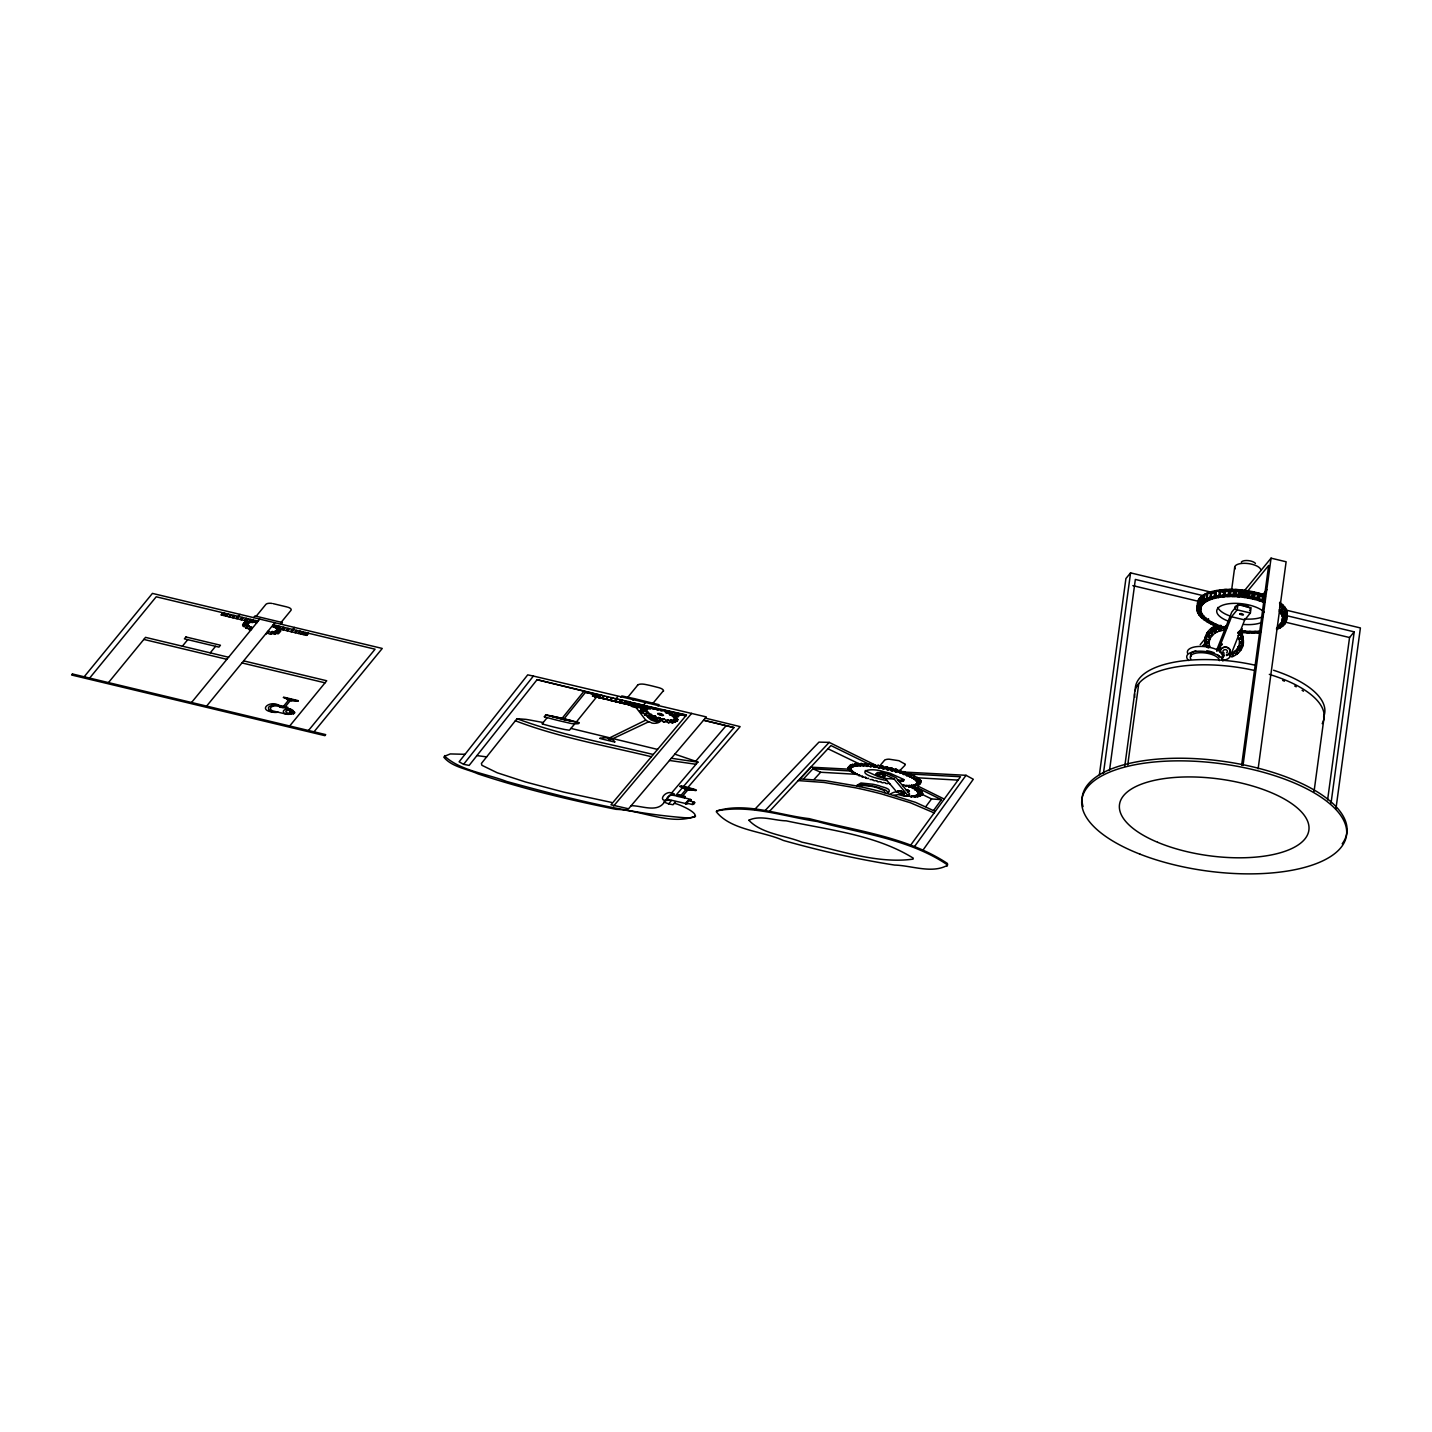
<?xml version="1.0" encoding="UTF-8"?>
<svg xmlns="http://www.w3.org/2000/svg" width="1432" height="1432" viewBox="0 0 1432 1432"><rect width="100%" height="100%" fill="white"/><g stroke="black" fill="none" stroke-linecap="round" stroke-linejoin="round"><path stroke-width="1.5" d="M671.554 793.024L697.957 762.021L674.812 754.145M1099.4 774.64L1125.91 578.546L1130.564 572.872L1216.072 593.367M1103.446 773.37L1130.564 572.872M1109.532 770.344L1135.343 579.441L1204.527 595.998M1124.764 766.335L1134.574 693.786M1127.754 764.885L1138.762 683.529M1199.049 603.481L1199.783 597.967A17.112 6.927 7.7 0 1 1202.54 598.236M1199.98 611.786L1199.479 615.456A17.112 6.927 7.7 0 0 1203.596 615.885M1201.233 605.682L1200.732 609.352A17.112 6.927 7.7 0 1 1196.883 608.332L1197.689 602.281A17.112 6.927 7.7 0 1 1198.978 602.245M1202.218 614.167L1201.716 617.836A17.112 6.927 7.7 0 0 1205.78 618.051M1204.115 599.811L1203.632 603.481A17.112 6.927 7.7 0 1 1200.571 602.013L1201.305 596.5A17.112 6.927 7.7 0 0 1202.254 597.019M1207.14 598.343L1207.892 592.83A17.112 6.927 7.7 0 1 1210.487 593.492M1211.741 591.577L1211.007 597.072A17.112 6.927 7.7 0 1 1214.479 598.415L1215.106 594.62M1208.518 618.696L1208.017 622.383A17.112 6.927 7.7 0 0 1211.812 622.15M1215.338 596.088L1216.09 590.593A17.112 6.927 7.7 0 1 1219.42 591.953A41.277 16.719 7.7 0 1 1264.438 596.732A17.112 6.927 7.7 0 1 1265.458 596.482M1216.108 594.387L1215.625 598.057A17.112 6.927 7.7 0 1 1214.264 596.303L1214.998 590.789A17.112 6.927 7.7 0 0 1215.804 591.971M1218.686 597.448L1219.67 590.02A17.112 6.927 7.7 0 0 1220.529 591.774M1223.107 596.875L1223.859 591.362A17.112 6.927 7.7 0 0 1220.834 589.877L1219.778 597.287A17.112 6.927 7.7 0 1 1218.918 595.533M1225.685 625.605L1225.201 629.274A17.112 6.927 7.7 0 1 1225.416 627.61A41.277 16.719 7.7 0 1 1205.511 602.013A41.277 16.719 7.7 0 1 1263.686 602.245A17.112 6.927 7.7 0 1 1264.707 601.977M1231.538 590.664L1234.706 567.09M1218.077 650.719L1231.52 616.762L1237.194 609.835L1237.892 604.59L1251.085 607.741L1250.387 613.003L1244.712 619.931L1230.464 655.874A6.945 5.692 -5.4 0 1 1222.302 659.901M1259.104 631.208A17.112 6.927 7.7 0 1 1259.462 632.926A45.197 18.312 7.7 0 1 1241.705 632.443L1242.206 628.755M1255.148 593.886L1254.396 599.399A17.112 6.927 7.7 0 1 1256.956 598.361L1257.69 592.848M1263.31 596.321L1262.559 601.834A17.112 6.927 7.7 0 0 1263.31 600.259L1264.044 594.745A45.197 18.312 7.7 0 0 1217.844 590.288A45.197 18.312 7.7 0 0 1197.796 605.163L1197.045 610.676A17.112 6.927 7.7 0 0 1201.054 611.5M1241.651 765.153L1268.663 565.461L1244.73 594.692M1243.048 765.261L1271.061 558.158L1286.115 561.774L1258.119 768.877M1279.564 608.367L1280.315 602.854A17.112 6.927 7.7 0 1 1279.528 603.248M1281.551 610.05L1281.049 613.719A17.112 6.927 7.7 0 0 1284.361 613.093L1285.095 607.58A17.112 6.927 7.7 0 1 1284.074 607.848M1276.556 629.525A45.197 18.312 7.7 0 0 1281.694 610.139L1282.428 604.626A17.112 6.927 7.7 0 0 1279.707 604.447M1280.065 624.459L1279.582 628.147A17.112 6.927 7.7 0 1 1276.879 627.61M1282.177 618.499L1281.676 622.168A17.112 6.927 7.7 0 0 1285.757 622.401L1287.207 612.359A17.112 6.927 7.7 0 1 1285.99 612.484M1283.144 614.4L1282.66 618.069A17.112 6.927 7.7 0 0 1286.473 617.872M1282.786 622.741L1282.284 626.41A17.112 6.927 7.7 0 1 1278.203 625.748M1284.755 624.012L1285.506 618.499M1287.278 614.131L1286.473 620.181A17.112 6.927 7.7 0 1 1282.481 620.181M1314.057 791.466L1324.17 716.698M1327.607 799.897L1349.553 637.526L1354.207 631.852L1285.005 615.277M1331.062 803.012L1354.207 631.852M1335.966 808.579L1360.4 627.932L1285.578 609.996M893.837 795.19C912.649 793.614 896.056 788.835 890.471 794.223M692.283 804.265L692.444 803.907A13.282 5.388 7.7 0 1 694.305 802.206L689.043 800.757A12.87 5.209 7.7 0 0 687.235 802.493M694.717 802.636L694.663 802.779A13.336 5.406 7.7 0 1 692.963 804.462L692.998 804.301A10.597 4.296 7.7 0 0 694.502 802.761M465.042 754.306L450.275 753.93L444.654 756.221C461.104 770.971 486.289 773.566 506.624 781.46C565.175 797.409 624.495 813.179 685.194 817.762C709.556 818.764 682.67 805.07 674.293 803.298M1216.627 650.969A6.945 5.692 -5.4 0 1 1216.967 649.412L1231.735 612.126L1237.892 604.59M908.944 791.502L909.284 791.055A2.363 0.949 7.7 0 0 907.727 790.16L906.492 790.088M657.682 713.458L660.027 713.512A6.748 2.739 7.7 0 1 662.354 714.389L663.481 715.32L662.551 715.588A5.352 2.166 7.7 0 1 658.022 713.834M887.178 793.292A3.473 1.414 7.7 0 0 888.377 792.773L886.122 790.339L877.977 787.349A38.342 15.537 7.7 0 0 871.479 785.774L861.957 784.521L857.195 785.237A3.49 1.414 7.7 0 0 857.249 786.096L861.527 787.009A212.026 85.902 7.7 0 1 881.235 791.717L915.513 802.35L935.257 811.407M947.572 864.803L947.411 863.46C907.011 836.718 855.548 830.811 809.223 818.639C779.259 815.238 746.144 801.848 716.752 810.942A9.075 3.669 7.7 0 0 716.269 811.729C730.911 830.292 762.576 831.043 783.304 840.423C819.892 850.769 857.034 859.218 894.624 865.071C911.414 865.483 932.053 873.985 947.34 865.322A9.38 3.795 7.7 0 0 947.501 865.035M923.085 849.982L973.295 779.259L966.027 775.303L905.042 772.117M914.368 846.76L966.027 775.303M910.483 845.399L960.532 776.735L908.425 773.924M933.592 810.405L941.433 799.683L917.482 787.851A3.849 1.557 7.7 0 0 915.317 787.958L913.043 788.549A3.831 1.557 7.7 0 1 915.191 788.423L917.482 787.851M925.878 806.556L931.552 798.931L941.433 799.683M921.17 780.977L919.899 782.606A21.337 8.646 7.7 0 1 917.035 782.284L917.035 782.284M919.29 784.36L918.843 784.933A24.201 9.809 7.7 0 0 916.068 784.002M920.973 782.588L919.72 784.217A27.119 10.991 7.7 0 0 916.731 783.304M915.907 785.398L915.495 785.935A17.13 6.945 7.7 0 0 913.258 784.987M920.49 779.903L919.219 781.532A17.918 7.249 7.7 0 1 916.319 781.299M917.84 784.969L917.429 785.506A20.764 8.413 7.7 0 0 914.905 784.575M909.231 791.359L907.691 791.699M914.958 786.007L912.059 786.132A28.944 11.724 7.7 0 1 909.374 785.38L908.747 785.398A10.382 4.207 7.7 0 1 910.269 786.293L910.68 785.756M919.219 778.722L917.948 780.368A14.302 5.8 7.7 0 1 915.281 780.243M444.905 755.523L443.848 757.242C451.939 767.015 466.85 768.823 478.073 773.907C523.181 788.853 569.488 799.969 616.046 809.331C641.124 809.993 671.375 826.013 695.594 816.079M908.336 774.103A20.495 8.306 7.7 0 1 911.432 774.443L910.859 776.43A6.05 2.452 7.7 0 1 909.159 776.681L909.768 776.967A24.201 9.809 7.7 0 1 913.097 777.469L915.048 776.126L913.741 777.791A8.216 3.329 7.7 0 1 911.665 777.916L912.184 778.202A27.172 11.009 7.7 0 1 915.585 778.793L917.411 777.451L916.104 779.097A11.009 4.457 7.7 0 1 913.723 779.115M533.384 676.065L527.71 674.866L459.117 761.806L463.592 764.33L533.384 676.065L706.352 716.931L628.541 808.794L610.981 804.784L686.519 714.98L650.593 706.925M543.229 722.534L528.945 719.866A99.9 40.472 7.7 0 0 525.938 719.365L517.006 718.703L481.385 763.489L481.922 765.297L497.226 772.779L525.598 781.997L563.922 792.165L611.536 802.421M907.011 775.768L908.855 773.387L907.995 773.047A16.826 6.82 7.7 0 0 905.113 772.85L903.664 774.461A16.969 6.874 7.7 0 1 906.671 774.712L907.423 774.998A4.564 1.844 7.7 0 1 906.205 775.428L907.011 775.768A20.692 8.377 7.7 0 1 910.108 776.09L911.432 774.443M906.671 774.712L907.995 773.047M542.227 723.769L547.149 717.647M903.664 774.461L902.894 774.193A3.723 1.504 7.7 0 0 903.789 773.692L905.131 772.009L904.236 771.705A13.282 5.388 7.7 0 0 901.551 771.615L900.674 771.329M560.521 717.88L562.149 718.255L584.023 691.191M901.551 771.615L900.084 773.226A13.353 5.406 7.7 0 1 902.84 773.352L904.236 771.705M888.359 792.755C892.583 788.209 881.575 787.188 879.266 785.792A37.858 15.34 7.7 0 0 872.768 784.217L860.936 783L857.195 785.237M564.136 718.739L585.473 692.336L593.868 694.216L585.473 692.336M884.815 792.666L884.332 790.553L876.939 787.69A30.895 12.512 7.7 0 0 871.73 786.419L862.887 785.398L859.683 786.615M594.316 693.75L592.472 695.952L599.22 697.653M594.799 693.84L593.009 696.059L595.605 696.686M537.018 679.753L596.016 694.108L594.226 696.31L597.502 697.115L596.392 696.99M594.62 696.399L596.428 694.18L597.932 694.538L596.124 696.74L592.508 695.988M574.5 724.162L569.399 730.231L564.924 729.55A133.874 54.237 7.7 0 1 550.514 726.203L543.175 724.198A5.298 2.148 7.7 0 1 542.442 723.93L542.298 723.858M561.899 718.363L576.452 721.871L598.504 694.627L603.534 695.809M599.578 697.778L598.683 697.33L600.509 695.093M601.225 695.254L598.683 697.33M562.49 719.115C566.857 720.421 589.716 724.431 572.352 723.715A131.1 53.109 7.7 0 1 569.542 723.124L559.536 720.815A243.547 98.665 7.7 0 1 554.417 719.544L545.252 717.092A7.894 3.204 7.7 0 1 544.357 716.788M900.603 770.541L898.687 772.027A10.131 4.099 7.7 0 0 896.342 772.063L895.34 771.776L897.703 770.416A10.114 4.099 7.7 0 1 900.03 770.362L904.845 765.422A6.498 2.631 7.7 0 0 905.06 764.312M899.547 772.707L900.907 771.043M604.555 696.006L601.87 698.082L604.555 696.006L616.136 698.744M606.183 699.102L607.472 696.686M605.987 699.049L608.457 696.919M898.687 772.027L900.155 770.398M84.166 676.781L152.419 593.403L382.255 648.445L314.002 731.824M89.643 678.088L156.213 596.786L223.983 613.003L221.441 614.99L223.213 612.824M108.474 682.599L145.509 637.365L228.583 657.252M182.401 646.19L187.753 639.657M221.011 614.901L223.052 612.789M226.005 616.082L227.778 613.916M226.632 616.243L228.404 614.06M228.816 616.762L230.606 614.597M229.585 616.941L231.358 614.775M232.199 617.568L233.971 615.402M233.076 617.783L234.848 615.617M236.065 618.499L237.837 616.333M238.374 616.458L240.075 614.382M237.05 618.731L238.822 616.566M210.218 652.867L215.57 646.315M240.361 619.519L242.151 617.353M241.453 619.788L243.225 617.622M244.46 620.503L246.232 618.338M245.051 620.647L246.823 618.481M246.215 620.933L247.987 618.749M250.654 619.394L248.882 621.56L251.083 622.097M253.607 617.622L254.968 615.975L282.426 622.562L281.084 624.209M258.118 621.184L226.041 613.505L224.269 615.67L248.291 621.416A13.497 5.477 7.7 0 1 251.942 622.526L252.981 622.508A4.672 1.897 7.7 0 1 251.602 621.363L253.017 619.966M256.167 616.261L265.887 604.376A5.8 2.345 7.7 0 1 272.062 603.427M254.144 621.936L255.308 620.503M255.2 622.401L256.525 620.808M256.99 620.915L255.594 622.616L256.847 622.741A2.828 1.146 7.7 0 1 256.668 621.9M191.548 702.486L259.801 619.107M206.62 706.101L274.872 622.723M274.317 625.068L272.617 626.643A3.061 1.235 7.7 0 0 274.264 626.142M274.604 627.162L276 625.462M281.227 622.258L290.947 610.39A5.8 2.345 7.7 0 0 288.118 607.275M277.074 627.485L278.273 626.017M277.736 628.469L279.616 626.321M278.864 628.755L280.654 626.572M281.531 629.382L283.321 627.216M282.695 629.668L284.485 627.502M283.285 629.812L285.058 627.628M286.293 630.528L288.065 628.362M287.385 630.778L289.175 628.612M290.696 631.584L292.468 629.418M292.916 629.525L294.616 627.449M291.68 631.816L293.47 629.65M294.67 632.532L296.442 630.366M295.547 632.747L297.337 630.581M298.16 633.374L299.95 631.19M298.93 633.553L300.702 631.387M301.114 634.072L302.886 631.906M301.74 634.233L303.512 632.049M305.267 632.479L303.477 634.644L277.826 628.505M305.732 632.586L303.96 634.752L305.213 635.056L307.003 632.89L273.19 624.782M308.095 633.141L305.535 635.128L307.325 632.962L375.077 649.197L308.507 730.499M306.466 635.361L308.256 633.195M306.734 635.414L308.507 633.248M279.759 706.871L280.779 705.636L288.011 707.372L287.17 708.41M283.518 706.298L288.566 700.123M285.29 706.728L290.338 700.534M289.694 725.988L326.729 680.755L243.655 660.868M610.426 700.087L611.768 697.688M609.907 699.962L612.86 697.939M610.999 700.212L614.274 701.018L617.711 696.686M617.693 699.067L614.632 701.071L617.693 699.067L626.679 701.232L624.8 703.506M620.7 697.366L621.846 695.952L634.376 698.637L659.114 704.723L658.058 705.976M895.34 771.776A3.866 1.575 7.7 0 0 895.34 771.043L896.701 769.396L895.77 769.127A7.5 3.043 7.7 0 0 893.64 769.27L892.583 769.002A4.923 1.987 7.7 0 0 892.154 768.178L889.684 769.575A5.513 2.237 7.7 0 0 888.073 769.879L886.999 769.628A6.551 2.649 7.7 0 0 886.104 768.733L884.994 768.483A4.224 1.718 7.7 0 0 883.795 768.93L882.774 768.716A8.914 3.616 7.7 0 0 881.396 767.749L880.286 767.534A3.634 1.468 7.7 0 0 879.624 767.946L881.02 766.299M896.36 772.081L897.703 770.416M1200.195 644.704L1206.102 637.491M1208.912 634.054L1215.965 625.462M1244.032 591.165L1271.061 558.158M1202.576 646.172L1206.8 641.017M1215.249 630.689L1219.473 625.533M1261.198 596.571L1266.837 589.698M242.635 624.71L244.908 622.168M243.1 626.16L244.478 624.495A8.896 3.598 7.7 0 1 247.897 624.728M246.913 622.276L248.327 621.416M248.13 623.385L248.166 623.35A11.796 4.779 7.7 0 1 244.89 622.168M247.485 624.656L247.736 624.352A14.177 5.746 7.7 0 1 243.941 623.314L242.581 624.978L243.762 625.354M245.982 628.218L247.36 626.554L245.982 628.218A11.17 4.529 7.7 0 0 249.723 628.684M248.416 625.999L249.347 626.017A5.298 2.148 7.7 0 0 246.644 626.16M252.05 627.431L249.061 629.633L250.833 630.062M250.009 629.99L252.193 628.415M269.037 631.458L267.677 633.123A10.364 4.207 7.7 0 0 270.63 634.322L272.975 632.711L271.973 632.675A10.364 4.207 7.7 0 1 269.019 631.458L267.82 631.351A2.828 1.146 7.7 0 1 267.981 632.192L266.37 633.946L267.158 632.21M270.612 634.34L271.973 632.675M272.366 631.995L272.724 631.548A13.497 5.477 7.7 0 0 276.34 632.658L275.016 634.322L276.34 632.658M277.307 628.702L277.969 627.896A5.298 2.148 7.7 0 1 275.32 628.039L275.911 628.487A13.926 5.638 7.7 0 1 279.866 629.257M275.123 631.53L275.392 631.208A14.374 5.817 7.7 0 0 279.33 632.103L277.969 633.767A13.962 5.656 7.7 0 1 276.376 633.463M279.526 630.402L280.189 629.597A8.896 3.598 7.7 0 1 276.752 629.364M278.381 633.588L280.654 631.047A12.494 5.066 7.7 0 1 276.788 630.456M615.832 701.358L618.767 702.074L620.629 699.8M618.767 702.074L621.005 702.593L622.884 700.302M627.807 697.241L637.652 685.23M625.408 700.928L623.547 703.219L621.005 702.593M890.776 769.843A4.869 1.969 7.7 0 1 891.241 770.667L892.297 770.935A7.482 3.025 7.7 0 1 894.284 770.756L895.77 769.127M626.607 703.918L628.344 701.591L631.727 702.432L629.847 704.723L626.285 703.846M628.541 704.401L630.42 702.11M633.034 700.266L634.376 698.637M643.917 705.314C642.163 709.986 624.066 706.692 632.586 702.611L650.737 706.961L650.11 707.712A16.253 6.587 7.7 0 1 652.92 709.091L654.048 709.288M630.707 704.902L632.049 705.224L633.946 702.933M635.54 703.345L633.66 705.618L632.049 705.224M892.297 770.935L893.658 769.288M636.864 703.649C632.461 706.352 637.562 707.354 638.26 703.953M639.621 704.275L637.723 706.585L640.695 704.58M640.211 707.193L642.019 704.884M643.38 705.188L645.062 703.148M891.223 770.667L892.583 769.002M643.344 707.927L645.241 705.636M643.952 708.034L645.796 705.797M645.85 707.48L647.085 706.119M648.159 708.178L649.448 706.638M653.028 703.219L662.944 691.28M650.235 707.766L677.408 713.53L675.546 715.767M651.22 708.196L651.972 707.301M888.091 769.879L889.451 768.232A5.549 2.255 7.7 0 1 891.062 767.91L892.029 768.143M886.157 772.976L877.315 772.492L876.026 774.014L884.887 774.515L886.157 772.976L896.163 777.88L909.141 793.453A5.871 2.381 7.7 0 1 909.517 794.134L909.374 794.76A3.097 1.253 7.7 0 1 908.479 795.261L906.062 795.888A3.24 1.307 7.7 0 1 904.201 795.995M889.684 769.575L891.062 767.91M653.887 708.983L654.746 707.927M655.981 708.231L655.444 708.876A9.702 3.938 7.7 0 1 656.841 709.86L658.111 710.183A2.273 0.913 7.7 0 1 658.398 709.592M660.886 709.431L660.331 710.111A5.406 2.184 7.7 0 1 661.119 711.06L664.358 710.272M886.999 769.628L889.451 768.232M665.397 710.523L665.253 711.632A3.061 1.235 7.7 0 1 665.379 712.599L666.507 713.1A4.618 1.88 7.7 0 1 669.156 713.297L670.122 713.727M667.008 713.064L668.493 711.292M668.064 713.118L669.388 711.525M884.994 768.483L887.5 767.087A6.569 2.667 7.7 0 1 888.377 767.982M886.122 768.733L887.5 767.087M672.073 712.187L670.194 714.443L673.81 715.338L675.671 713.1M670.964 714.622L672.843 712.384M675.063 712.939L673.81 715.338M677.873 713.655L676.011 715.875L672.61 715.248M882.774 768.716L885.191 767.284A4.278 1.736 7.7 0 1 886.39 766.836M883.812 768.93L885.191 767.284M680.397 714.371L677.73 716.34M881.414 767.749L882.81 766.102A8.914 3.616 7.7 0 1 884.099 767.051M613.612 806.019L691.674 713.333M880.286 767.534L882.81 766.102M879.624 766.084L884.367 760.482M875.865 766.747L876.688 766.89A11.921 4.833 7.7 0 1 878.46 767.892L880.913 766.424A3.705 1.504 7.7 0 1 881.682 765.887M875.507 766.854L878.156 765.243A11.868 4.815 7.7 0 1 879.857 766.245M876.76 766.89L878.156 765.243M754.628 809.492L818.961 742.116L829.217 742.385L876.509 765.673L874.29 767.212L875.346 767.373M696.042 760.893L726.078 725.738L733.99 727.545L683.476 786.472L679.842 786.132M665.45 800.166C658.953 813.877 642.342 805.572 631.154 805.697M873.645 764.545L871.175 766.048L873.645 764.545A15.287 6.193 7.7 0 1 875.704 765.565M663.893 801.974L668.565 803.871L671.465 800.488M675.779 795.44L682.509 787.6L692.82 790.16M686 789.48L680.773 795.583A3.097 1.253 7.7 0 0 682.473 796.031M675.725 801.634L673.058 804.748L668.565 803.871M681.167 786.204L692.587 789.211M687.897 787.457L740.129 726.633L705.332 718.13M867.917 765.655L867.864 765.655A19.117 7.751 7.7 0 1 870.316 766.675L871.712 765.046A18.956 7.679 7.7 0 0 869.331 764.026L866.987 765.565L869.206 764.008M682.581 796.031L687.825 789.945M684.496 797.785L685.194 796.765A6.265 2.542 7.7 0 1 683.404 796.478A19.189 7.769 7.7 0 1 679.484 795.494L679.198 795.422A4.314 1.754 7.7 0 1 678.088 795.011L677.067 795.923L671.071 795.011A16.736 6.784 7.7 0 0 670.212 795.548L669.943 795.745A32.095 12.995 7.7 0 0 668.028 797.678L667.473 798.734A3.508 1.414 7.7 0 0 667.509 799.307L687.36 803.925A17.453 7.071 7.7 0 0 687.969 803.549M857.159 764.044L855.548 763.614L854.045 765.243A30.162 12.226 7.7 0 1 857.356 766.12L858.001 766.084A12.852 5.209 7.7 0 1 856.211 765.1L856.891 765.082A28.568 11.581 7.7 0 1 860.041 766.03L860.739 766.03A9.738 3.938 7.7 0 1 859.379 765.064L860.202 765.1A26.027 10.543 7.7 0 1 863.12 766.084L863.926 766.12A7.196 2.918 7.7 0 1 862.959 765.225L863.836 765.279A22.769 9.219 7.7 0 1 866.575 766.299L867.004 765.78M863.89 765.279L865.304 763.65A22.84 9.254 7.7 0 1 867.756 764.581M862.977 765.225L865.304 763.65M859.379 765.064L860.811 763.453L863.854 764.205M853.562 772.385L853.168 772.94A8.789 3.562 7.7 0 1 855.19 772.886L855.155 772.85M860.202 765.1L861.634 763.471M851.521 771.15L851.073 771.669A11.724 4.744 7.7 0 1 853.472 771.759M856.945 765.082L858.359 763.453L860.292 764.026M856.264 765.1L858.359 763.453L827.947 748.757M848.997 768.859L848.532 769.378A18.741 7.59 7.7 0 1 851.413 769.7M855.656 766.299A16.379 6.641 7.7 0 1 853.526 765.297L855.548 763.614M851.951 770.434A30.305 12.279 7.7 0 1 851.127 770.255L849.534 770.488A15.108 6.122 7.7 0 1 852.201 770.702M850.232 765.1L848.156 767.462A25.597 10.364 7.7 0 1 851.36 768.017M851.109 764.581L849.695 766.192A23.556 9.541 7.7 0 0 852.38 767.176M848.55 767.821L848.066 768.375A22.339 9.04 7.7 0 1 851.127 768.805M852.756 764.062L851.342 765.655A20.03 8.109 7.7 0 0 853.758 766.657M814.02 779.491L820.643 772.26L855.763 774.264M803.513 778.918L812.928 768.787L850.877 771.007A29.481 11.939 7.7 0 0 853.096 771.472M769.36 811.479L830.936 745.553L868.454 763.918M800.13 778.901L811.049 767.194L848.728 769.163M764.849 810.816L829.217 742.385M696.113 764.294L669.478 760.464M697.939 762.182L671.34 758.262M650.88 714.854L651.882 714.568L647.944 715.463A9.201 3.723 7.7 0 1 644.49 714.801L646.655 712.921A3.24 1.307 7.7 0 1 648.911 712.832L648.231 712.295A14.213 5.764 7.7 0 1 644.436 711.239L641.536 712.706A14.32 5.8 7.7 0 0 645.08 713.691M647.962 716.304L651.041 714.765M716.752 810.942C749.849 804.283 784.503 816.652 817.404 821.538C860.722 833.424 909.052 839.045 946.767 864.409L946.946 865.751M644.311 708.124L645.51 707.515A12.888 5.227 7.7 0 0 648.105 708.983M640.14 710.594L643.022 709.144A11.42 4.618 7.7 0 1 646.62 709.968M641.124 712.295L644.006 710.845A6.551 2.649 7.7 0 1 647.085 711.239M646.279 711.06L646.817 710.791A17.238 6.981 7.7 0 1 643.093 709.467L640.211 710.916A17.542 7.106 7.7 0 0 642.27 711.722M647.228 712.796L648.231 712.295M644.472 714.819L647.389 713.369A9.29 3.759 7.7 0 0 650.862 714.031M657.485 719.938L654.567 719.777A8.807 3.562 7.7 0 1 653.314 719.473A11.116 4.511 7.7 0 1 650.361 718.363L648.338 716.967L651.685 715.606A4.869 1.969 7.7 0 0 654.496 715.821L655.731 716.304L652.777 717.754A3.258 1.325 7.7 0 0 652.849 718.739L653.923 719.168A2.631 1.074 7.7 0 0 655.623 718.971L658.523 717.522A2.613 1.056 7.7 0 1 656.876 717.718L655.874 717.36A3.24 1.307 7.7 0 1 655.641 716.286M608.367 738.5L645.725 720.153L647.729 721.28A14.678 5.943 7.7 0 0 650.79 722.444C653.386 724.861 663.983 721.549 656.59 721.674A9.04 3.669 7.7 0 1 655.57 721.46L653.815 720.976A14.875 6.032 7.7 0 1 650.755 719.795L645.725 715.123M658.129 714.067L659.15 713.673M654.478 715.785L651.542 717.217L652.634 717.683M655.749 717.307L652.867 718.774M648.785 721.728L610.641 739.717M661.656 715.445L662.139 715.159A3.079 1.253 7.7 0 1 659.418 714.282M653.923 719.168L656.876 717.736M662.425 719.526L661.333 719.222A6.569 2.667 7.7 0 1 659.991 717.88L655.856 718.9M657.019 719.276L656.93 719.258A6.534 2.649 7.7 0 0 658.344 720.618L661.333 719.222M663.714 722.014L667.706 720.797L663.714 722.014A11.367 4.6 7.7 0 1 661.423 720.511L664.412 719.097A11.492 4.654 7.7 0 0 666.721 720.582M672.772 716.519L674.114 715.893L669.442 714.282L676.978 716.143M667.688 720.171L668.386 719.831A15.913 6.444 7.7 0 0 671.501 721.37L672.378 721.442A8.538 3.455 7.7 0 0 670.659 720.045M675.653 718.47L676.799 717.915A6.014 2.434 7.7 0 1 673.863 717.539L673.899 717.629M666.059 721.621A16.468 6.677 7.7 0 0 668.511 722.784L671.501 721.37M672.378 721.442L668.619 722.802M676.763 720.189L677.945 719.634A10.776 4.368 7.7 0 1 674.436 718.828M670.677 722.337L671.483 722.623A16.504 6.677 7.7 0 0 672.199 722.874L675.17 721.46A5.782 2.345 7.7 0 0 675.689 721.406A13.532 5.477 7.7 0 0 673.112 719.866M675.761 721.388L672.789 722.802A5.835 2.363 7.7 0 1 672.199 722.874M674.418 722.265L677.39 720.851A15.394 6.229 7.7 0 1 673.649 719.705M657.145 719.741L654.478 719.652A9.308 3.777 7.7 0 1 650.468 718.238L648.75 717.056M902.876 781.263A5.119 2.076 7.7 0 0 903.664 779.402L889.881 773.191A44.875 18.186 7.7 0 0 883.956 771.759C868.687 766.711 853.078 772.188 877.888 778.489A44.66 18.097 7.7 0 0 885.334 780.261L887.07 780.583M287.044 710.505L286.651 710.666A4.726 1.915 7.7 0 0 285.845 711.632L285.952 712.026A2.309 0.931 7.7 0 0 287.331 712.921L291.144 713.798A2.363 0.967 7.7 0 0 293.417 713.691M290.821 711.418L290.428 711.561A4.726 1.915 7.7 0 0 289.64 712.545L289.729 712.939A2.309 0.931 7.7 0 0 291.126 713.816M290.875 711.668L294.258 712.474A3.849 1.557 7.7 0 1 293.435 713.458L290.07 712.653A3.849 1.557 7.7 0 0 290.857 711.668A3.849 1.557 7.7 0 0 290.07 712.653M293.488 713.727L293.882 713.566A4.726 1.915 7.7 0 0 294.688 712.581L294.67 712.456M902.769 781.228L899.385 781.729M272.259 705.117L269.628 706.316A13.801 5.585 7.7 0 0 268.446 707.748L268.786 709.932M273.208 706.137L271.668 706.764A9.63 3.902 7.7 0 0 270.451 708.267L270.773 709.538A4.493 1.826 7.7 0 0 273.423 711.095L286.346 714.138A4.493 1.826 7.7 0 0 290.177 714.156A7.196 2.918 7.7 0 0 291.412 713.852M903.843 779.688L901.068 780.118A15.036 6.086 7.7 0 1 898.043 780.118M694.592 802.314L694.377 802.332A10.561 4.278 7.7 0 0 692.748 803.925M913.115 796.461L911.361 796.908A5.406 2.202 7.7 0 0 911.271 795.762L911.468 795.78A8.091 3.276 7.7 0 0 912.202 795.816A8.664 3.508 7.7 0 0 914.314 797.087L916.874 796.586M921.832 795.261L919.577 795.852A7.035 2.846 7.7 0 1 916.748 795.046M917.697 796.693L920.221 796.031M922.799 793.865L920.543 794.456A5.424 2.202 7.7 0 1 917.751 794.008M918.342 794.169L917.536 794.384A8.646 3.508 7.7 0 1 919.881 795.601L922.136 795.011A8.681 3.526 7.7 0 0 921.009 794.33M914.028 795.78A6.766 2.739 7.7 0 0 916.319 795.261L916.91 795.118M919.165 792.773L917.84 793.113A7.858 3.186 7.7 0 1 920.579 794.116L922.834 793.525A7.966 3.222 7.7 0 0 920.472 792.63M908.103 795.351A3.992 1.611 7.7 0 1 907.369 796.174L909.266 795.673M922.477 792.111L920.203 792.702A4.135 1.683 7.7 0 1 917.715 792.666M920.382 789.766A4.815 1.951 7.7 0 0 917.679 789.48L915.317 790.017A4.815 1.951 7.7 0 1 918.109 790.339L920.883 790.16A3.598 1.45 7.7 0 1 920.221 790.41M917.948 791.001L920.883 790.16M917.107 791.628L919.38 791.055A6.337 2.56 7.7 0 1 922.226 791.717L919.971 792.29A6.354 2.578 7.7 0 0 917.107 791.628L916.784 791.269A3.58 1.45 7.7 0 0 918.592 790.75L918.145 790.357M904.487 793.74L903.896 793.883A2.864 1.163 7.7 0 0 904.254 792.791M914.797 789.659L914.708 789.605A3.938 1.593 7.7 0 0 915.853 788.799L918.109 788.209A3.956 1.593 7.7 0 1 917.017 789.032L915.317 790.017M904.111 784.879A8.091 3.276 7.7 0 1 905.579 786.24L906.581 786.419A4.332 1.754 7.7 0 1 907.351 785.488L908.192 785.703A6.677 2.703 7.7 0 1 908.873 787.009L909.803 787.314A3.687 1.504 7.7 0 1 911.54 786.741L917.232 787.833M898.24 792.272A3.849 1.557 7.7 0 1 897.9 791.466L897.918 791.466A2.237 0.913 7.7 0 1 898.652 790.947L901.981 791.323A5.549 2.255 7.7 0 1 904.523 793.06L904.469 793.758A2.327 0.949 7.7 0 1 902.983 794.241A3.759 1.522 7.7 0 1 899.994 793.632M912.291 787.063L912.256 787.045A5.084 2.058 7.7 0 1 912.041 788.173L915.191 788.012M908.926 787.027L911.772 786.633M910.842 786.866L914.601 786.49M905.561 786.24L906.725 785.953A8.449 3.419 7.7 0 0 905.847 785.38L907.172 785.595M903.664 793.937L903.127 794.008A3.347 1.36 7.7 0 1 900.442 793.525M687.199 789.408L688.309 789.175M687.933 789.873L689.723 789.497M885.155 776.52L884.439 776.52A2.971 1.199 7.7 0 1 882.47 776.001L883.58 775.535M678.016 794.85L678.321 794.85A7.894 3.204 7.7 0 1 679.914 795.118L680.97 795.333M879.821 772.528L881.682 772.51A10.114 4.099 7.7 0 1 884.421 772.886M911.522 785.237L911.182 785.273A13.586 5.513 7.7 0 1 913.097 786.186A3.562 1.45 7.7 0 1 913.777 786.186M645.886 707.48L646.136 707.462A17.488 7.088 7.7 0 1 649.698 708.858A7.088 2.864 7.7 0 1 650.593 708.876A7.912 3.204 7.7 0 1 648.947 707.515M669.424 792.523C662.944 793.095 658.093 802.403 668.637 800.13A14.875 6.032 7.7 0 0 669.156 799.862M687.163 788.37L695.505 789.641A3.329 1.36 7.7 0 1 696.399 790.052M689.275 789.927L691.137 789.82M272.653 631.566L271.686 631.566A4.672 1.897 7.7 0 1 273.047 632.711M689.061 790.142L688.577 790.088A10.257 4.153 7.7 0 1 685.373 789.283M899.475 790.768L898.902 790.768A2.273 0.931 7.7 0 0 897.667 791.055L897.757 792.397M906.152 789.855L907.441 790.017A3.276 1.325 7.7 0 1 909.445 791.162L907.834 791.878M799.79 778.901L825.548 780.708L857.07 786.061M798.215 780.583L823.991 782.445L855.584 787.815A214.209 86.779 7.7 0 1 881.432 793.919L910.287 802.708L932.017 811.998A51.91 21.032 7.7 0 1 933.986 813.143M683.887 797.821L677.318 796.335M251.853 621.381L252.676 621.416A10.364 4.207 7.7 0 1 255.648 622.616M295.601 700.517L289.389 699.818M291.752 700.857L297.999 701.089M599.972 738.232L600.599 738.303A7.894 3.204 7.7 0 1 608.994 738.303A7.894 3.204 7.7 0 1 614.489 741.74A3.455 1.396 7.7 0 1 615.098 741.848L614.758 741.919A21.659 8.771 7.7 0 1 612.037 741.418L602.675 739.18A25.167 10.203 7.7 0 1 600.581 738.572L599.99 738.339M917.16 777.773L958.062 780.118M876.026 774.014L885.316 778.489L894.141 779.008L906.725 794.08A5.746 2.327 7.7 0 1 907.118 794.885L906.957 795.387A3.079 1.253 7.7 0 1 906.062 795.888M690.94 799.611L689.204 799.862A18.401 7.464 7.7 0 0 688.362 800.416L688.094 800.613A35.567 14.41 7.7 0 0 686.179 802.564L685.606 803.603A3.723 1.504 7.7 0 0 685.588 804.193L685.838 804.372M866.557 766.299L867.506 766.389A5.334 2.166 7.7 0 1 866.915 765.547M904.201 795.995L901.193 795.351A7.643 3.097 7.7 0 1 898.562 794.008M561.38 718.238L545.789 714.747L544.357 716.788M911.325 796.908L910.752 796.836A7.912 3.204 7.7 0 1 909.123 795.476L908.264 795.315M870.37 766.693L871.318 766.8A4.135 1.665 7.7 0 1 871.157 766.048M282.587 707.641L284.574 707.891A6.82 2.757 7.7 0 1 286.114 708.16L290.41 709.18M476.928 755.577L486.612 756.902M668.314 719.831L667.312 719.67A4.403 1.772 7.7 0 1 667.849 720.815M872.106 766.174L872.231 766.192A15.394 6.229 7.7 0 1 874.308 767.212M914.565 776.735L916.892 777.146M914.404 775.804L913.365 775.643A23.503 9.523 7.7 0 0 911.665 775.41M682.151 786.741L682.67 786.83A5.674 2.291 7.7 0 1 681.077 786.544M878.514 767.91L879.534 768.089M888.305 783.322L887.912 783.25A2.989 1.217 7.7 0 1 887.124 783.698L886.873 783.644M916.945 778.041L918.843 778.417L917.554 780.064A29.32 11.886 7.7 0 0 914.171 779.42M683.118 786.902L687.628 787.886M692.873 789.676L691.137 789.318M692.408 804.569L687.074 803.137M683.476 786.49L693.804 789.05M463.592 764.33L469.141 765.404L537.125 679.627L603.695 695.827M886.086 783.483L886.157 783.501A7.804 3.168 7.7 0 1 884.887 782.66L884.636 782.606M674.132 794.492A6.068 2.452 7.7 0 0 674.114 793.972L670.982 794.402A26.778 10.847 7.7 0 0 670.194 794.903L669.442 795.476A46.862 18.992 7.7 0 0 667.348 797.57L666.274 799.647A5.728 2.327 7.7 0 0 666.327 800.148L666.775 800.524M852.273 764.616L850.035 766.048A29.965 12.136 7.7 0 1 853.365 766.782M625.014 703.542L627.019 701.268L628.344 701.591M630.008 704.741L611.518 700.517L632.156 705.582M883.938 782.463L883.884 782.445A3.598 1.45 7.7 0 1 882.774 782.785L882.595 782.749M618.696 702.414L619.501 702.629M651.399 756.722C605.987 745.732 558.784 737.444 515.359 720.761M653.278 754.503C607.777 743.494 560.682 735.028 517.006 718.703M631.065 705.385L634.967 706.119L645.832 720.224M609.638 700.23L610.641 700.463L593.242 696.095L596.016 694.108M918.789 779.277L920.239 779.617L918.95 781.263A30.448 12.333 7.7 0 0 915.603 780.529M881.808 782.588L881.879 782.606A5.692 2.309 7.7 0 1 880.913 781.783L880.662 781.729M570.885 728.387L657.539 749.419M664.466 710.308L686.322 715.212M600.706 697.849L599.113 697.438M602.353 698.207L604.018 698.834L602.747 698.548M634.931 706.048L626.518 704.114L633.535 705.815M883.777 775.768L884.69 775.822M625.802 704.132L619.841 702.7M670.409 714.729L669.299 714.407M560.342 717.987L554.417 716.68A31.397 12.727 7.7 0 0 552.627 716.322L552.143 716.447A28.73 11.635 7.7 0 0 554.327 717.056L561.416 718.846M564.101 719.49L570.258 720.869A35.532 14.392 7.7 0 0 572.138 721.245L572.675 721.119A27.655 11.205 7.7 0 0 570.813 720.582M596.124 696.74L600.778 698.028M605.629 698.959L607.383 699.389M603.069 698.386L604.071 698.619L603.14 698.386M614.274 701.018L618.284 702.307M615.921 701.752L610.426 700.427M675.224 715.732L677.533 716.269L680.093 714.264L678.231 716.465L672.503 715.177M664.341 719.061L663.177 718.774M880.286 781.639L879.964 781.568A4.761 1.933 7.7 0 1 878.46 781.8L877.941 781.675M564.459 719.741L546.738 715.23A8.502 3.437 7.7 0 1 545.843 714.944L545.843 714.926M674.096 715.463L678.535 716.573L674.794 715.66M1237.194 609.835L1250.387 613.003M1132.855 585.634L1199.891 601.673M1284.683 621.989L1349.553 637.526M1231.52 616.762L1244.712 619.931M273.118 603.642L287.116 606.989M677.855 713.691L679.09 713.977L676.011 715.982M610.157 700.051L598.128 697.241M594.871 696.596L597.18 697.187M671.017 714.872L672.825 715.266M562.149 718.255L563.814 718.649M143.809 639.424L226.882 659.329M241.954 662.927L325.028 682.831M283.643 697.151L298.178 700.642M283.303 697.563L297.838 701.053M287.474 699.854L291.376 700.785M280.565 705.887A5.245 2.13 7.7 0 0 278.363 705.063C270.075 700.212 257.312 709.95 272.617 712.08M279.92 706.674L277.504 706.101A4.618 1.88 7.7 0 0 273.315 706.173M294.545 712.313A2.363 0.967 7.7 0 0 293.202 711.31L289.389 710.433A2.363 0.967 7.7 0 0 287.116 710.54M639.102 707.014L643.577 708.088A16.683 6.766 7.7 0 0 646.781 709.663M854.457 764.24L851.825 765.565A30.645 12.405 7.7 0 1 855.119 766.371M680.307 714.478L685.803 715.821M703.613 720.153L733.99 727.545M680.218 714.586L685.713 715.928M703.524 720.26L726.078 725.738M564.011 718.864L570.813 720.582M688.058 789.122L686.984 788.942A6.927 2.81 7.7 0 0 685.498 788.656L684.818 788.28M913.741 784.897L915.352 785.273A30.323 12.279 7.7 0 0 916.999 785.631L944.243 799.074M913.544 785.667L913.347 785.631A30 12.154 7.7 0 1 911.754 785.219M851.288 769.467L850.483 769.27A30.144 12.208 7.7 0 1 848.12 768.608M849.928 769.951L848.728 769.646M877.494 781.568L877.637 781.586A4.189 1.7 7.7 0 1 876.975 780.834L876.867 780.798M920.114 780.476L921.062 780.726L919.792 782.373A30.43 12.333 7.7 0 0 916.498 781.568M876.241 780.637L876.062 780.583A6.534 2.649 7.7 0 1 874.218 780.708L873.967 780.637M669.818 792.558L673.649 793.579M684.496 797.785L690.689 799.432M894.409 770.792L895.34 771.043M873.287 780.458L873.287 780.458A3.258 1.325 7.7 0 1 873.144 779.796L873.037 779.76M576.452 721.871L577.919 722.283A10.686 4.332 7.7 0 1 578.993 722.641L579.262 722.748M896.683 770.13L896.826 770.165A3.938 1.593 7.7 0 0 896.701 769.396M920.722 781.55L920.024 783.572A24.899 10.078 7.7 0 1 916.82 783.107M872.195 779.527L872.249 779.545A8.896 3.598 7.7 0 1 870.119 779.545L870.047 779.527M887.41 773.584L888.377 773.889A9.487 3.849 7.7 0 1 889.97 774.497L891.384 775.518M658.362 720.654L662.765 719.419A2.47 1.002 7.7 0 0 663.07 718.757M682.366 787.546L684.764 788.96M682.169 787.493L680.093 786.705M868.562 778.417L868.687 778.453A11.814 4.779 7.7 0 1 866.217 778.328M659.973 717.844L658.774 717.45M902.84 773.352L903.789 773.674M865.322 777.325L865.214 777.29A15.143 6.14 7.7 0 1 862.565 777.057L862.458 777.021M652.634 718.524L651.614 717.253A4.869 1.969 7.7 0 1 648.768 717.02M251.316 628.308L250.439 627.968M862.762 776.377L862.708 776.359A3.526 1.432 7.7 0 0 861.724 776.753M685.337 788.728L685.534 788.817A9.702 3.938 7.7 0 0 687.45 789.336M862.171 776.144L862.118 776.126A18.706 7.572 7.7 0 1 859.218 775.768L858.932 775.661M859.862 775.195L859.898 775.213A4.672 1.897 7.7 0 0 858.448 775.464M859.379 774.981L859.254 774.927A22.232 9.004 7.7 0 1 856.229 774.479L856.193 774.461M812.928 768.787L820.643 772.26M651.685 715.606L648.266 716.823M273.333 626.983L273.566 627.091A11.17 4.529 7.7 0 1 277.289 627.538L277.933 627.878M251.101 627.001L251.155 627.019A11.17 4.529 7.7 0 1 247.36 626.554M921.689 794.151L931.552 798.931M884.887 774.515L894.141 779.008M857.195 773.96L857.356 774.032A6.408 2.595 7.7 0 0 855.566 774.175M641.268 709.968L643.756 707.981A15.824 6.408 7.7 0 1 647.533 709.144M856.909 773.799L856.837 773.763A25.436 10.31 7.7 0 1 853.651 773.208L853.544 773.155M669.621 714.586L670.051 714.819A8.878 3.598 7.7 0 1 673.344 715.463M685.266 796.604L685.337 796.657A10.096 4.081 7.7 0 0 682.778 795.816M285.219 698.028L287.546 699.675M248.792 625.623L248.882 625.712A13.926 5.638 7.7 0 1 244.8 624.817L243.422 626.482A14.481 5.871 7.7 0 0 245.982 627.055M676.781 717.897L676.513 717.647A13.783 5.585 7.7 0 0 672.7 716.501L672.002 716A2.936 1.181 7.7 0 0 674.168 715.928M885.316 778.489L897.184 792.54M639.728 707.157L641.285 709.234M288.763 698.888L289.479 699.962M287.456 698.565L288.387 699.962M904.952 764.044L898.956 760.714L889.039 759.175A7.16 2.9 7.7 0 0 884.6 760.177M1237.696 632.479A7.948 6.516 -5.4 0 1 1241.114 631.995L1241.401 635.146A19.117 15.662 -5.4 0 1 1231.753 656.948A7.948 6.516 -5.4 0 1 1229.479 654.889M1230.231 653.386L1230.464 655.874M1216.627 625.319L1216.914 628.487A7.948 6.516 -5.4 0 1 1219.509 631.029L1219.223 627.86A7.948 6.516 -5.4 0 0 1216.627 625.319A19.117 15.662 -5.4 0 0 1206.979 647.103A7.948 6.516 -5.4 0 0 1209.056 646.96M1216.967 649.412L1217.111 650.844M1211.669 632.693L1211.973 635.844A7.948 6.516 -5.4 0 0 1207.999 635.11L1207.695 631.942A7.948 6.516 -5.4 0 1 1211.669 632.693A15.215 12.458 -5.4 0 1 1225.362 627.073A7.948 6.516 -5.4 0 1 1225.524 626.518M1209.557 636.255L1209.861 639.406A7.948 6.516 -5.4 0 0 1205.744 639.71L1205.44 636.56A7.948 6.516 -5.4 0 1 1208.178 636.148M1208.859 640.14L1209.145 643.29A7.948 6.516 -5.4 0 0 1205.314 644.633M1209.539 645.975A7.948 6.516 -5.4 0 1 1205.458 645.653L1205.028 641.464A7.948 6.516 -5.4 0 1 1206.209 640.838M851.503 767.821A26.617 10.776 7.7 0 1 848.603 766.854M854.707 772.582A28.049 11.367 7.7 0 1 851.521 771.955M890.077 784.127A9.934 4.027 7.7 0 1 888.86 783.429M919.559 784.396A27.655 11.205 7.7 0 1 916.283 783.841M851.127 768.59A28.944 11.724 7.7 0 1 848.084 767.677M918.556 785.094A29.589 11.993 7.7 0 1 915.245 784.432M917.429 796.765A8.306 3.365 7.7 0 1 914.833 795.673M914.565 786.49A5.084 2.058 7.7 0 1 914.332 787.6M903.413 785.971A5.728 2.327 7.7 0 1 903.27 784.772M884.994 778.328A44.195 17.9 7.7 0 1 878.389 776.699L865.644 770.917A6.713 2.721 7.7 0 1 865.34 770.452M902.679 785.237A6.354 2.578 7.7 0 1 903.234 785.685M911.056 785.864A5.907 2.399 7.7 0 1 911.164 786.204M916.874 782.498A29.267 11.868 7.7 0 1 920.042 783.358M848.818 766.693A28.228 11.438 7.7 0 1 852.094 767.337M916.229 795.297A8.324 3.365 7.7 0 1 917.966 796.622M899.314 790.84A3.133 1.271 7.7 0 1 901.569 791.216M914.081 795.762A7.053 2.864 7.7 0 1 915.048 797.069M946.838 866.038A9.219 3.723 7.7 0 1 946.695 866.27M1269.325 674.383A95.532 38.7 7.7 0 1 1322.201 723.643M1134.788 697.33A95.532 38.7 7.7 0 1 1254.611 670.498M1282.642 680.415A92.633 37.536 7.7 0 1 1284.468 681.167M1294.689 685.982A92.633 37.536 7.7 0 1 1296.246 686.823M1302.1 690.296A92.633 37.536 7.7 0 1 1303.46 691.191M1273.567 670.248A95.532 38.7 7.7 0 1 1323.58 717.002M1135.325 690.707A95.532 38.7 7.7 0 1 1255.327 665.253M1191.12 656.572A14.678 5.943 7.7 0 1 1195.809 650.844M1206.782 650.737A14.678 5.943 7.7 0 1 1214.211 652.849M1217.97 655.158A14.678 5.943 7.7 0 1 1219.438 657.055M1187.647 653.422A18.204 7.375 7.7 0 1 1207.337 646.942A18.204 7.375 7.7 0 1 1222.14 658.81M1188.811 660.564A18.204 7.375 7.7 0 1 1200.607 651.184A18.204 7.375 7.7 0 1 1222.856 661.065M1190.798 658.971A14.678 5.943 7.7 0 1 1202.898 652.741A14.678 5.943 7.7 0 1 1219.33 660.653M1222.481 592.186A29.821 12.082 7.7 0 1 1224.467 591.685M1231.735 590.718A29.821 12.082 7.7 0 1 1246.574 591.523M1250.208 609.37A7.822 3.168 7.7 0 1 1249.563 610.551M1236.067 609.585A7.822 3.168 7.7 0 1 1238.698 605.271A7.822 3.168 7.7 0 1 1249.581 608.027M1248.167 606.237A7.822 3.168 7.7 0 1 1245.482 606.542M1220.565 649.734A4.797 3.938 -5.4 0 1 1222.194 644.579M1224.485 655.033A4.797 3.938 -5.4 0 1 1220.995 649.269A4.797 3.938 -5.4 0 1 1228.924 648.571A4.797 3.938 -5.4 0 1 1226.418 654.854M1224.288 653.135A2.237 1.826 -5.4 0 1 1223.304 650.504A2.237 1.826 -5.4 0 1 1226.669 650.038A2.237 1.826 -5.4 0 1 1226.562 652.831M1229.658 653.529A6.945 5.692 -5.4 0 1 1229.3 654.012M1223.286 656.697A6.945 5.692 -5.4 0 1 1221.997 656.59M1220.422 650.307A5.281 4.332 -5.4 0 1 1222.391 644.024M1219.975 652.33A5.281 4.332 -5.4 0 1 1224.109 647.228A5.281 4.332 -5.4 0 1 1230.303 650.253A5.281 4.332 -5.4 0 1 1226.58 655.57M1224.449 655.749A5.281 4.332 -5.4 0 1 1222.176 655.086M1083.057 806.628A133.516 54.094 7.7 0 1 1224.449 761.502A133.516 54.094 7.7 0 1 1342.178 843.806M1205.458 645.653A19.117 15.662 -5.4 0 1 1222.713 627.127A7.948 6.516 -5.4 0 1 1224.199 630.241L1223.895 627.073A7.948 6.516 -5.4 0 0 1223.805 626.518M1221.478 627.288A7.948 6.516 -5.4 0 0 1220.923 630.653L1220.619 627.502A7.948 6.516 -5.4 0 1 1220.762 625.229M1225.183 630.223A15.215 12.458 -5.4 0 0 1209.933 647.121A7.948 6.516 -5.4 0 0 1208.178 648.07M1241.114 631.995A19.117 15.662 -5.4 0 1 1232.218 653.475M1210.362 638.26A7.948 6.516 -5.4 0 1 1207.391 636.023L1207.087 632.855A7.948 6.516 -5.4 0 0 1208.912 634.501M1207.856 642.896A7.948 6.516 -5.4 0 1 1205.171 642.485M1206.46 646.19A7.948 6.516 -5.4 0 1 1207.355 645.295M1238.322 647.157A7.948 6.516 -5.4 0 1 1241.293 649.394L1240.989 646.244A7.948 6.516 -5.4 0 0 1239.7 644.955M1236.711 649.573A7.948 6.516 -5.4 0 0 1240.685 650.325L1240.381 647.157A7.948 6.516 -5.4 0 1 1237.66 646.852M1238.823 646.011A7.948 6.516 -5.4 0 0 1242.94 645.707L1242.636 642.538A7.948 6.516 -5.4 0 1 1240.595 642.932M1239.128 639.442A7.948 6.516 -5.4 0 1 1243.209 639.782M1240.918 636.238A7.948 6.516 -5.4 0 1 1242.922 636.613L1243.352 640.784A7.948 6.516 -5.4 0 1 1239.521 642.127M1240.202 634.197A7.948 6.516 -5.4 0 0 1241.633 632.908L1241.92 636.077A7.948 6.516 -5.4 0 1 1238.734 638.296A15.215 12.458 -5.4 0 1 1232.164 653.171A7.948 6.516 -5.4 0 1 1232.898 656.465L1232.594 653.314A7.948 6.516 -5.4 0 0 1232.594 652.169M1238 635.647A7.948 6.516 -5.4 0 1 1241.401 635.146M1226.043 629.131A7.948 6.516 -5.4 0 1 1226.633 628.075M1212.886 634.877A7.948 6.516 -5.4 0 1 1210.917 631.96L1210.631 628.791A7.948 6.516 -5.4 0 0 1212.134 631.297M1209.217 642.091A7.948 6.516 -5.4 0 1 1205.493 640.731L1205.207 637.58A7.948 6.516 -5.4 0 0 1206.335 638.207M1233.382 652.455A7.948 6.516 -5.4 0 0 1236.836 654.191L1236.532 651.041A7.948 6.516 -5.4 0 1 1235.261 650.629M1235.798 650.54A7.948 6.516 -5.4 0 1 1237.749 653.457L1237.463 650.307A7.948 6.516 -5.4 0 0 1237.015 649.233M1239.468 643.344A7.948 6.516 -5.4 0 1 1243.173 644.686L1242.887 641.536A7.948 6.516 -5.4 0 0 1241.759 640.892M1243.066 637.634A7.948 6.516 -5.4 0 1 1240.595 638.708M1238.769 631.995A7.948 6.516 -5.4 0 1 1237.892 633.571M1225.613 629.4A45.197 18.312 7.7 0 1 1201.018 601.637L1201.86 596.052A17.112 6.927 7.7 0 1 1204.598 596.446M1263.31 600.259A45.197 18.312 7.7 0 0 1201.018 601.637A17.112 6.927 7.7 0 1 1205.189 602.353M1279.582 602.317A45.197 18.312 7.7 0 1 1285.238 618.821M1239.521 630.563A41.277 16.719 7.7 0 0 1260.303 631.1A17.112 6.927 7.7 0 0 1261.216 631.619M1229.247 594.871A17.112 6.927 7.7 0 0 1229.086 596.535L1229.998 589.357A17.112 6.927 7.7 0 0 1229.819 591.022M1202.039 605.306A17.112 6.927 7.7 0 1 1198.656 603.964L1199.389 598.469A17.112 6.927 7.7 0 0 1201.591 599.382M1219.885 595.479A17.112 6.927 7.7 0 1 1222.892 596.965M1201.054 607.275A17.112 6.927 7.7 0 1 1197.421 606.094M1215.159 596.195A17.112 6.927 7.7 0 1 1218.507 597.556M1211.866 599.077A17.112 6.927 7.7 0 1 1210.022 597.359L1210.774 591.846A17.112 6.927 7.7 0 0 1212.618 593.564M1198.87 603.212A17.112 6.927 7.7 0 1 1197.617 602.818M1211.597 591.685A17.112 6.927 7.7 0 1 1215.213 592.902M1207.033 598.469A17.112 6.927 7.7 0 1 1210.881 599.507M1200.75 609.907A17.112 6.927 7.7 0 0 1196.937 610.104L1198.387 600.062A17.112 6.927 7.7 0 1 1201.09 600.169M1197.689 604.59A17.112 6.927 7.7 0 1 1198.906 604.483M1197.653 612.484A17.112 6.927 7.7 0 1 1201.233 612.055M1199.049 614.883A17.112 6.927 7.7 0 1 1202.361 614.256M1201.126 617.264A17.112 6.927 7.7 0 1 1204.097 616.44M1208.536 620.145A17.112 6.927 7.7 0 1 1204.581 620.145M1203.829 619.608A17.112 6.927 7.7 0 1 1206.442 618.588M1207.14 621.846A17.112 6.927 7.7 0 1 1209.324 620.665M1215.553 624.012A17.112 6.927 7.7 0 1 1211.991 624.459M1211.007 623.976A17.112 6.927 7.7 0 1 1212.725 622.634M1215.338 625.945A17.112 6.927 7.7 0 1 1216.591 624.477M1244.229 631.1A17.112 6.927 7.7 0 1 1243.048 632.586M1241.705 632.443A17.112 6.927 7.7 0 1 1240.398 630.689M1247.326 632.926A17.112 6.927 7.7 0 1 1245.554 631.19M1254.325 631.44A17.112 6.927 7.7 0 1 1254.163 633.105M1252.857 633.105A17.112 6.927 7.7 0 1 1250.637 631.44M1258.209 632.998A17.112 6.927 7.7 0 1 1255.578 631.405M1282.356 616.476A17.112 6.927 7.7 0 1 1286.366 617.299L1287.1 611.804A17.112 6.927 7.7 0 0 1285.793 611.482M1282.177 615.921A17.112 6.927 7.7 0 0 1285.757 615.492L1286.509 609.978A17.112 6.927 7.7 0 1 1285.363 610.175M1279.796 612.234A17.112 6.927 7.7 0 1 1283.913 612.663L1284.665 607.007A17.112 6.927 7.7 0 0 1281.926 606.685M1281.121 605.79A17.112 6.927 7.7 0 0 1283.036 605.199L1282.284 610.712A17.112 6.927 7.7 0 1 1279.313 611.536A41.277 16.719 7.7 0 1 1277.577 626.16A17.112 6.927 7.7 0 1 1280.28 627.753M1255.399 594.012A17.112 6.927 7.7 0 1 1257.958 592.973M1208.59 600.33A17.112 6.927 7.7 0 1 1206.299 598.665L1207.051 593.17A17.112 6.927 7.7 0 0 1207.713 593.743M1207.82 600.688A17.112 6.927 7.7 0 0 1203.829 599.829L1204.581 594.334A17.112 6.927 7.7 0 1 1207.266 594.853M1205.816 601.816A17.112 6.927 7.7 0 1 1203.131 600.223L1203.864 594.727A17.112 6.927 7.7 0 0 1204.688 595.264M1199.067 603.624A17.112 6.927 7.7 0 1 1203.184 604.071M1197.653 605.575A17.112 6.927 7.7 0 1 1201.716 605.808M1200.535 601.404A17.112 6.927 7.7 0 1 1198.154 600.581M1197.045 607.938A17.112 6.927 7.7 0 1 1201.036 607.956M1202.003 613.684A17.112 6.927 7.7 0 1 1197.922 613.057M1219.724 625.73A17.112 6.927 7.7 0 1 1216.448 626.393M1220.1 627.717A17.112 6.927 7.7 0 1 1220.834 626.142M1224.217 627.252A17.112 6.927 7.7 0 1 1221.281 628.111M1249.348 631.405A17.112 6.927 7.7 0 1 1248.668 632.998M1281.157 622.759A17.112 6.927 7.7 0 1 1284.54 624.101M1276.431 628.738A17.112 6.927 7.7 0 1 1277.111 629.31M1279.778 624.495A17.112 6.927 7.7 0 1 1282.839 625.963M1284.361 624.495A17.112 6.927 7.7 0 1 1280.244 624.048M1286.509 616.906A17.112 6.927 7.7 0 1 1285.166 616.87M1282.338 620.7A17.112 6.927 7.7 0 1 1285.99 621.882M1285.578 615.957A17.112 6.927 7.7 0 1 1286.742 616.387M1282.678 618.624A17.112 6.927 7.7 0 1 1286.527 619.644M1281.389 614.292A17.112 6.927 7.7 0 1 1285.488 614.919L1286.222 609.405A17.112 6.927 7.7 0 0 1283.519 608.94M1278.955 609.96A17.112 6.927 7.7 0 1 1281.694 610.139M1264.044 594.745A17.112 6.927 7.7 0 1 1263.668 595.819M1258.728 594.853A17.112 6.927 7.7 0 0 1258.961 593.188L1257.976 600.366A17.112 6.927 7.7 0 0 1258.209 598.701M1262.809 616.709A25.15 10.185 7.7 0 1 1244.408 618.928M1230.195 616.046A25.15 10.185 7.7 0 1 1217.844 607.437M1262.075 622.222A25.15 10.185 7.7 0 1 1243.674 624.442M1229.444 621.56A25.15 10.185 7.7 0 1 1224.646 604.572A25.15 10.185 7.7 0 1 1264.205 612.073M1235.136 568.88A13.21 5.352 7.7 0 1 1246.216 563.367A13.21 5.352 7.7 0 1 1260.912 570.491M1241.347 562.132A7.411 3.007 7.7 0 1 1248.149 560.592A7.411 3.007 7.7 0 1 1255.452 563.438M293.417 711.4A7.196 2.918 7.7 0 0 293.095 710.702A4.493 1.826 7.7 0 0 290.445 709.144A4.618 1.88 7.7 0 0 286.203 709.27L284.556 709.842A9.63 3.902 7.7 0 0 283.339 711.346L283.661 712.617A4.493 1.826 7.7 0 0 286.31 714.174M245.337 621.989A14.374 5.817 7.7 0 1 249.257 622.866A6.444 2.613 7.7 0 1 249.956 622.723A8.037 3.258 7.7 0 1 247.539 621.506M243.995 623.027A12.494 5.066 7.7 0 1 247.879 623.636M276.483 630.742A11.796 4.779 7.7 0 1 279.759 631.906M250.385 627.932A3.061 1.235 7.7 0 1 252.068 627.449M274.98 634.322A14.105 5.71 7.7 0 1 272.295 633.571M277.128 632.586A8.037 3.258 7.7 0 0 274.675 631.387A6.444 2.613 7.7 0 0 275.392 631.208M276.913 629.74A14.177 5.746 7.7 0 1 280.708 630.778M290.893 711.436A2.363 0.967 7.7 0 1 293.184 711.292M272.402 705.17A6.551 2.649 7.7 0 1 278.399 704.992M278.041 712.134A6.372 2.578 7.7 0 1 272.581 712.152A6.372 2.578 7.7 0 1 268.912 709.932M282.444 707.462A3.634 1.468 7.7 0 1 279.938 707.175M610.139 739.431A2.399 0.967 7.7 0 1 608.385 738.805M670.695 720.045A6.659 2.703 7.7 0 0 671.572 720.045A17.506 7.088 7.7 0 0 675.17 721.46M674.168 718.005A17.095 6.927 7.7 0 1 677.837 719.312M674.311 719.168A17.005 6.892 7.7 0 1 677.64 720.654M659.15 713.637A3.079 1.253 7.7 0 1 661.727 714.55M637.473 685.194A6.337 2.56 7.7 0 1 644.096 684.245L645.241 684.442A34.386 13.926 7.7 0 1 647.443 684.89A91.63 37.125 7.7 0 1 652.025 685.928L658.666 687.628A15.34 6.211 7.7 0 1 659.669 687.933L659.722 687.951A6.766 2.739 7.7 0 1 663.428 691.37M695.003 816.544A6.605 2.685 7.7 0 1 694.717 817.099M659.991 720.797A2.721 1.11 7.7 0 1 660.045 721.746M691.047 799.629A11.438 4.636 7.7 0 1 690.475 800.936M695.003 790.034A7.786 3.15 7.7 0 0 694.448 789.82L693.088 789.712A6.766 2.739 7.7 0 0 695.218 790.052M695.97 790.607A4.6 1.862 7.7 0 1 693.124 789.999M748.864 820.25C761.717 833.925 784.933 835.303 801.956 842.177C838.114 849.803 876.133 864.158 913.061 859.128L913.222 858.126C875.901 834.874 828.86 829.951 786.24 820.84C774.372 820.625 759.998 814.772 748.864 820.25M1224.682 589.537L1223.948 595.05A17.112 6.927 7.7 0 0 1224.288 596.768L1225.04 591.273A17.112 6.927 7.7 0 1 1224.682 589.537M1225.935 589.465L1225.183 594.978A17.112 6.927 7.7 0 1 1227.833 596.571L1228.584 591.058A17.112 6.927 7.7 0 0 1225.935 589.465M1231.287 589.357L1230.553 594.871A17.112 6.927 7.7 0 1 1232.773 596.535L1233.525 591.022A17.112 6.927 7.7 0 0 1231.287 589.357M1234.814 591.058L1234.062 596.571A17.112 6.927 7.7 0 1 1234.742 594.978L1235.494 589.465A17.112 6.927 7.7 0 0 1234.814 591.058M1236.818 589.537L1236.084 595.05A17.112 6.927 7.7 0 1 1237.857 596.786L1238.608 591.273A17.112 6.927 7.7 0 0 1236.818 589.537M1239.915 591.38L1239.163 596.875A17.112 6.927 7.7 0 1 1240.345 595.39L1241.097 589.894A17.112 6.927 7.7 0 0 1239.915 591.38M1242.439 590.038L1241.705 595.533A17.112 6.927 7.7 0 1 1242.994 597.287L1243.746 591.792A17.112 6.927 7.7 0 0 1242.439 590.038M1245.052 591.953L1244.319 597.466A17.112 6.927 7.7 0 1 1245.983 596.106L1246.735 590.593A17.112 6.927 7.7 0 0 1245.052 591.953M1248.06 590.807L1247.326 596.321A17.112 6.927 7.7 0 1 1248.113 598.075L1248.865 592.562A17.112 6.927 7.7 0 0 1248.06 590.807M1250.172 592.794L1249.42 598.308A17.112 6.927 7.7 0 1 1251.55 597.09L1252.284 591.595A17.112 6.927 7.7 0 0 1250.172 592.794M1253.591 591.863L1252.857 597.377A17.112 6.927 7.7 0 1 1253.143 599.095L1253.895 593.582A17.112 6.927 7.7 0 0 1253.591 591.863M1259.927 595.211L1259.176 600.724A17.112 6.927 7.7 0 1 1262.111 599.865L1262.863 594.352A17.112 6.927 7.7 0 0 1259.927 595.211M1239.664 614.167C1247.361 617.031 1241.132 611.822 1239.664 614.167M250.027 621.685L251.799 619.662L250.027 621.685M619.823 702.145L621.613 699.997L619.823 702.145M72.441 673.971L71.6 675.009L324.867 735.654L325.708 734.616L72.441 673.971M185.927 636.972L184.388 638.851L218.917 647.121L220.456 645.241L185.927 636.972M224.305 613.075L222.533 615.259L223.786 615.563L225.576 613.379L224.305 613.075M865.769 777.469L865.483 778.077A2.971 1.199 7.7 0 1 866.02 777.558L865.644 777.433M596.589 696.972L592.759 696.006L596.518 696.901M1216.52 632.246L1216.216 629.096A7.948 6.516 -5.4 0 1 1215.482 625.784L1215.786 628.952A7.948 6.516 -5.4 0 0 1216.52 632.246M1215.303 632.962L1214.998 629.794A7.948 6.516 -5.4 0 0 1211.544 628.075L1211.848 631.226A7.948 6.516 -5.4 0 1 1215.303 632.962M1157.611 842.285A95.532 38.7 7.7 0 0 1308.383 832.493A95.532 38.7 7.7 0 0 1176.621 777.325A95.532 38.7 7.7 0 0 1157.611 842.285M1140.015 854.17A133.516 54.094 7.7 0 0 1346.384 836.109A133.516 54.094 7.7 0 0 1156.215 761.824A133.516 54.094 7.7 0 0 1140.015 854.17"/></g></svg>
